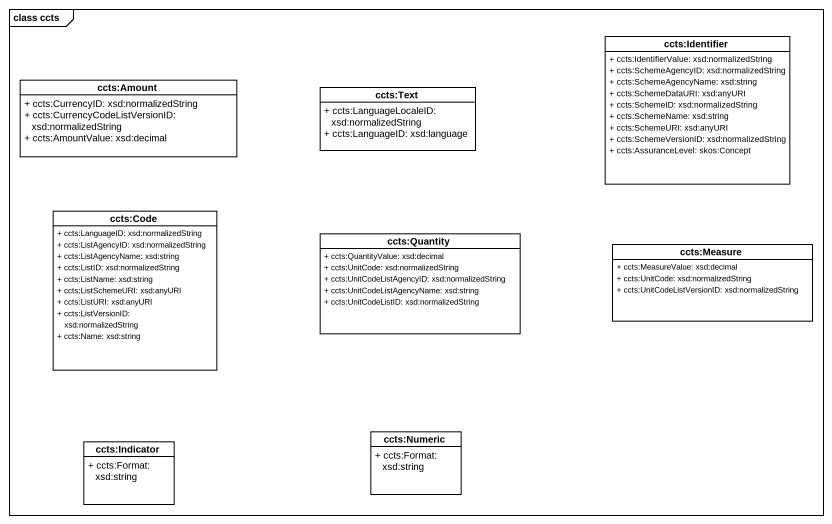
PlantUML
@startuml
mainframe class ccts
hide circle
hide empty members
skinparam classAttributeIconSize 0
class "ccts:Identifier" as ccts_Identifier {
  + ccts:IdentifierValue: xsd:normalizedString
  + ccts:SchemeAgencyID: xsd:normalizedString
  + ccts:SchemeAgencyName: xsd:string
  + ccts:SchemeDataURI: xsd:anyURI
  + ccts:SchemeID: xsd:normalizedString
  + ccts:SchemeName: xsd:string
  + ccts:SchemeURI: xsd:anyURI
  + ccts:SchemeVersionID: xsd:normalizedString
  + ccts:AssuranceLevel: skos:Concept
}
class "ccts:Amount" as ccts_Amount {
  + ccts:CurrencyID: xsd:normalizedString
  + ccts:CurrencyCodeListVersionID: xsd:normalizedString
  + ccts:AmountValue: xsd:decimal
}
class "ccts:Text" as ccts_Text {
  + ccts:LanguageLocaleID: xsd:normalizedString
  + ccts:LanguageID: xsd:language
}
class "ccts:Code" as ccts_Code {
  + ccts:LanguageID: xsd:normalizedString
  + ccts:ListAgencyID: xsd:normalizedString
  + ccts:ListAgencyName: xsd:string
  + ccts:ListID: xsd:normalizedString
  + ccts:ListName: xsd:string
  + ccts:ListSchemeURI: xsd:anyURI
  + ccts:ListURI: xsd:anyURI
  + ccts:ListVersionID: xsd:normalizedString
  + ccts:Name: xsd:string
}
class "ccts:Quantity" as ccts_Quantity {
  + ccts:QuantityValue: xsd:decimal
  + ccts:UnitCode: xsd:normalizedString
  + ccts:UnitCodeListAgencyID: xsd:normalizedString
  + ccts:UnitCodeListAgencyName: xsd:string
  + ccts:UnitCodeListID: xsd:normalizedString
}
class "ccts:Measure" as ccts_Measure {
  + ccts:MeasureValue: xsd:decimal
  + ccts:UnitCode: xsd:normalizedString
  + ccts:UnitCodeListVersionID: xsd:normalizedString
}
class "ccts:Indicator" as ccts_Indicator {
  + ccts:Format: xsd:string
}
class "ccts:Numeric" as ccts_Numeric {
  + ccts:Format: xsd:string
}
@enduml
